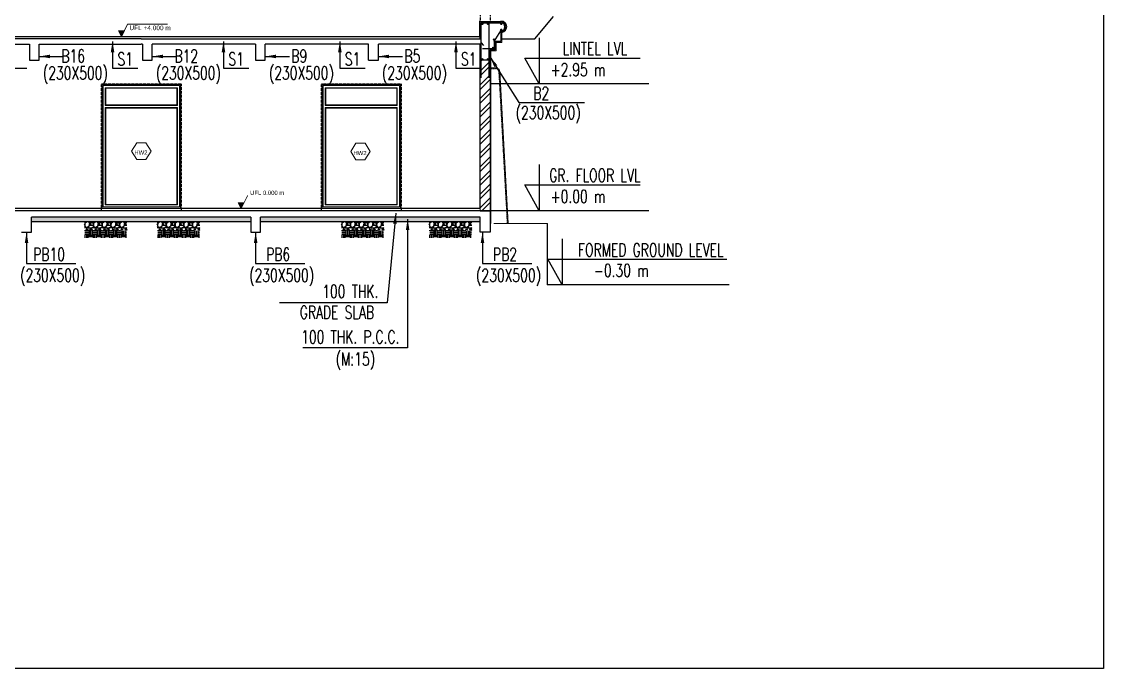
# Model space of a CAD drawing. Header units: millimetres. Extents: x 2659630 to 6742168, y -2425387 to -732288.
# Drawn here: x 3300978 to 3326147, y -1091468 to -1076419 of the extents above; entities that cross this region are included whole.
import ezdxf
from ezdxf.enums import TextEntityAlignment as Align

# ---------------------------------------------------------------- set-up
doc = ezdxf.new("R2010")
doc.units = ezdxf.units.MM
doc.linetypes.add('Hidden', pattern=[7.14375, 4.7625, -2.38125])
for name, color, linetype, lineweight in [('A-ANNO-DIMS', 211, 'Continuous', 9), ('A-DOOR', 31, 'Continuous', 18), ('A-DOOR-FRAM', 31, 'Continuous', 18), ('A-GENM', 13, 'Continuous', 18), ('A-GLAZ-IDEN', 152, 'Continuous', 9), ('A-PLASTER', 50, 'Continuous', 0), ('A-WALL', 113, 'Continuous', 9), ('A-WALL-PATT', 111, 'Continuous', 0), ('G-ANNO-DIMS', 111, 'Continuous', 9), ('I-WALL', 2, 'Continuous', 18)]:
    doc.layers.add(name, color=color, linetype=linetype, lineweight=lineweight)
for name, color, linetype in [('A-EARTH FILL', 1, 'Continuous'), ('A-LINE-1 HIDDEN', 1, 'Continuous'), ('A-MOULDING', 20, 'Continuous'), ('A-RCC LINE', 6, 'Continuous'), ('A-RUBBLE', 1, 'Continuous'), ('S-BEAM NO', 3, 'Continuous'), ('S-COLUMN NO', 2, 'Continuous'), ('S-CONCRET LINE', 4, 'Continuous'), ('S-DIM-1', 5, 'Continuous'), ('S-LEVEL SECTION', 3, 'Continuous'), ('S-PCC', 9, 'Continuous'), ('S-REINFORCEMENT', 6, 'Continuous')]:
    doc.layers.add(name, color=color, linetype=linetype)
doc.layers.get('A-ANNO-DIMS').off()
doc.styles.add('Arial', font='arial.ttf', dxfattribs={"height": 123})
doc.styles.add('Arial_1', font='arial.ttf', dxfattribs={"height": 98.353293})
doc.styles.add('Arial_5', font='arial.ttf', dxfattribs={"height": 108.188623})
doc.styles.add('ROMANS', font='r.shx', dxfattribs={"width": 0.7})
doc.dimstyles.new('dim100', dxfattribs={"dimtxt": 250, "dimasz": 250, "dimexe": 200, "dimexo": 200, "dimgap": 100, "dimtad": 1, "dimdec": 0, "dimrnd": 1, "dimzin": 0, "dimdsep": 46, "dimtxsty": 'ROMANS', "dimcen": 0, "dimclrd": 5, "dimclre": 5, "dimclrt": 4, "dimadec": 0, "dimazin": 0, "dimtfac": 1, "dimtdec": 0, "dimtix": 1, "dimtofl": 0, "dimtmove": 2, "dimatfit": 3, "dimfxl": 1, "dimtolj": 1, "dimtzin": 0, "dimlwd": -1, "dimlwe": -1, "dimarcsym": 0})
doc.dimstyles.new('dim33.33', dxfattribs={"dimtxt": 250, "dimasz": 250, "dimexe": 200, "dimexo": 200, "dimgap": 100, "dimtad": 1, "dimdec": 0, "dimlfac": 0.333331, "dimzin": 0, "dimdsep": 46, "dimtxsty": 'ROMANS', "dimcen": 0, "dimclrd": 5, "dimclre": 5, "dimclrt": 4, "dimadec": 0, "dimazin": 0, "dimtfac": 1, "dimtdec": 0, "dimtix": 1, "dimtofl": 0, "dimtmove": 2, "dimatfit": 3, "dimfxl": 1, "dimtolj": 1, "dimtzin": 0, "dimlwd": -1, "dimlwe": -1, "dimarcsym": 0})

# ---------------------------------------------------------------- blocks, each defined once
blk = doc.blocks.new('WINDOW-HW2-1850X2950-ELV')
at = {"layer": 'A-DOOR'}
for p, q in [((37, 2913), (1813, 2913)), ((1763, 2863), (87, 2863)), ((1753, 2853), (97, 2853)), ((1763, 2450), (87, 2450)), ((1763, 2400), (87, 2400)), ((1753, 2460), (97, 2460)), ((1753, 2390), (97, 2390)), ((37, 87), (1813, 87)), ((1763, 137), (87, 137)), ((1753, 147), (97, 147))]:
    blk.add_line(p, q, dxfattribs=at)
at = {"layer": 'A-DOOR-FRAM'}
for p, q in [((37, 2913), (37, 87)), ((87, 2863), (87, 2450)), ((97, 2853), (97, 2460)), ((1753, 2853), (1753, 2460)), ((1763, 2863), (1763, 2450)), ((1813, 2913), (1813, 87)), ((87, 2400), (87, 137)), ((97, 2390), (97, 147)), ((1753, 2390), (1753, 147)), ((1763, 2400), (1763, 137))]:
    blk.add_line(p, q, dxfattribs=at)
at = {"layer": 'A-LINE-1 HIDDEN', "linetype": 'Hidden'}
blk.add_lwpolyline([(0, 2950), (1850, 2950), (1850, 0), (0, 0)], close=True, dxfattribs=at)
at = {"layer": 'I-WALL'}
blk.add_line((12, 2938), (12, 62), dxfattribs=at)
blk.add_lwpolyline([(12, 2938), (1838, 2938), (1838, 62), (12, 62)], dxfattribs=at)
blk = doc.blocks.new('Spot section')
at = {"layer": 'G-ANNO-DIMS'}
h = blk.add_hatch(color=256, dxfattribs=at)
h.dxf.hatch_style = 1
h.paths.add_polyline_path([(0, 136), (67, 0), (135, 136)])
blk.add_lwpolyline([(135, 136), (0, 136), (67, 0), (213, 294), (1141, 294)], dxfattribs=at)

msp = doc.modelspace()

# ---------------------------------------------------------------- hatches: boundary and pattern name
at = {"layer": 'A-EARTH FILL'}
h = msp.add_hatch(dxfattribs=at)
h.set_pattern_fill('EARTH', color=256, scale=15, angle=90)
h.set_pattern_definition([(90, (4147587.42, -1133674.12), (-95.25, 95.25), [95.25, -95.25]), (90, (4147551.7, -1133674.12), (-95.25, 95.25), [95.25, -95.25]), (90, (4147515.98, -1133674.12), (-95.25, 95.25), [95.25, -95.25]), (180, (4147504.08, -1133662.22), (-95.25, -95.25), [95.25, -95.25]), (180, (4147504.08, -1133626.5), (-95.25, -95.25), [95.25, -95.25]), (180, (4147504.08, -1133590.78), (-95.25, -95.25), [95.25, -95.25])])
h.paths.add_polyline_path([(3303421.738, -1081453.162), (3303421.738, -1081275.542), (3302451.738, -1081268.713), (3302451.738, -1081453.162)])
h = msp.add_hatch(dxfattribs=at)
h.set_pattern_fill('EARTH', color=256, scale=15, angle=90)
h.set_pattern_definition([(90, (4149282.52, -1133674.12), (-95.25, 95.25), [95.25, -95.25]), (90, (4149246.8, -1133674.12), (-95.25, 95.25), [95.25, -95.25]), (90, (4149211.08, -1133674.12), (-95.25, 95.25), [95.25, -95.25]), (180, (4149199.18, -1133662.22), (-95.25, -95.25), [95.25, -95.25]), (180, (4149199.18, -1133626.5), (-95.25, -95.25), [95.25, -95.25]), (180, (4149199.18, -1133590.78), (-95.25, -95.25), [95.25, -95.25])])
h.paths.add_polyline_path([(3305116.837, -1081453.162), (3305116.837, -1081275.542), (3304146.837, -1081268.713), (3304146.837, -1081453.162)])
h = msp.add_hatch(dxfattribs=at)
h.set_pattern_fill('EARTH', color=256, scale=15, angle=90)
h.set_pattern_definition([(90, (4153566.64, -1133674.12), (-95.25, 95.25), [95.25, -95.25]), (90, (4153530.92, -1133674.12), (-95.25, 95.25), [95.25, -95.25]), (90, (4153495.2, -1133674.12), (-95.25, 95.25), [95.25, -95.25]), (180, (4153483.29, -1133662.22), (-95.25, -95.25), [95.25, -95.25]), (180, (4153483.29, -1133626.5), (-95.25, -95.25), [95.25, -95.25]), (180, (4153483.29, -1133590.78), (-95.25, -95.25), [95.25, -95.25])])
h.paths.add_polyline_path([(3309400.953, -1081453.162), (3309400.953, -1081275.542), (3308430.953, -1081268.713), (3308430.953, -1081453.162)])
h = msp.add_hatch(dxfattribs=at)
h.set_pattern_fill('EARTH', color=256, scale=15, angle=90)
h.set_pattern_definition([(90, (4155608.55, -1133674.12), (-95.25, 95.25), [95.25, -95.25]), (90, (4155572.835, -1133674.12), (-95.25, 95.25), [95.25, -95.25]), (90, (4155537.12, -1133674.12), (-95.25, 95.25), [95.25, -95.25]), (180, (4155525.21, -1133662.22), (-95.25, -95.25), [95.25, -95.25]), (180, (4155525.21, -1133626.5), (-95.25, -95.25), [95.25, -95.25]), (180, (4155525.21, -1133590.78), (-95.25, -95.25), [95.25, -95.25])])
h.paths.add_polyline_path([(3311442.871, -1081453.162), (3311442.871, -1081275.542), (3310472.871, -1081268.713), (3310472.871, -1081453.162)])
at = {"layer": 'A-RUBBLE'}
h = msp.add_hatch(dxfattribs=at)
h.set_pattern_fill('GRAVEL', color=256, scale=8)
h.set_pattern_definition([(228.012788, (3148768.693, -1133470.922), (-1625.6000001, -1828.7999999), [27.33772, -2706.4387]), (184.969741, (3148750.405, -1133491.242), (2438.39999904, 203.20001158), [46.91238, -4644.3239]), (132.510447, (3148703.669, -1133495.306), (2032.0000009, -2235.1999992), [33.07852, -3274.77782]), (267.273689, (3148624.421, -1133546.106), (203.2000004, 4064), [42.72036, -4229.315]), (292.833654, (3148622.389, -1133588.778), (-1016.0000001, 2438.39999996), [41.8907, -4147.18462]), (357.273689, (3148638.645, -1133627.386), (-4064, 203.2000004), [42.72036, -4229.315]), (37.6942405, (3148681.317, -1133629.418), (-2641.59999988, -2032.00000015), [56.4955, -5593.04923]), (72.2553284, (3148726.021, -1133594.874), (1422.4000004, 4470.39999988), [53.33756, -5280.42053]), (121.4295656, (3148742.277, -1133544.074), (-1625.60000023, 2641.59999986), [42.86504, -4243.64366]), (175.236358, (3148719.925, -1133507.498), (2235.2, -203.2000004), [48.93706, -2397.91496]), (222.397438, (3148671.157, -1133503.434), (-2438.39999992, -2235.20000009), [63.28623, -6265.3418]), (138.814075, (3148825.589, -1133548.138), (-1422.4, 1219.2), [21.60036, -2138.44527]), (171.4692344, (3148809.333, -1133533.914), (2641.6000001, -406.39999954), [41.09456, -4068.37112]), (225, (3148768.7, -1133527.82), (0, -203.2), [28.73675, -258.63145]), (203.19859, (3148754.47, -1133503.434), (1016, 406.4), [15.4753, -1532.0498]), (291.80141, (3148740.245, -1133509.53), (-203.2, 609.6), [21.88525, -1072.38024]), (30.963757, (3148748.373, -1133529.85), (609.6, 406.4), [35.54557, -1149.30385]), (161.56505, (3148778.85, -1133511.56), (406.4, -203.2), [25.70297, -616.87185]), (16.38954, (3148622.389, -1133509.53), (2032, 609.6), [36.00704, -3564.70613]), (70.346176, (3148656.933, -1133499.37), (-812.8000001, -2235.2), [30.20792, -2990.57725]), (293.19859, (3148778.853, -1133470.922), (-406.4, 1016), [30.9504, -1516.57469]), (343.61046, (3148791.045, -1133499.37), (-2032.00000004, 609.59999986), [36.00704, -3564.70613]), (339.443955, (3148622.39, -1133635.514), (-1016, 406.4), [34.72282, -1701.41875]), (294.775141, (3148654.901, -1133647.706), (-1016.0000012, 2235.1999995), [29.09377, -2880.28747]), (66.80141, (3148780.885, -1133674.122), (406.4, 1016), [30.9504, -1516.57469]), (17.354025, (3148793.077, -1133645.674), (-2641.59999995, -812.8000002), [34.06262, -3372.19008]), (69.443955, (3148681.317, -1133674.122), (-406.4, -1016), [17.3614, -1718.78015]), (101.309932, (3148768.693, -1133674.122), (-203.2, 812.8), [10.36117, -1025.7596]), (165.963757, (3148766.66, -1133663.96), (609.6, -203.2), [41.8907, -795.92437]), (186.009006, (3148726.021, -1133653.802), (2032, 203.2000001), [38.82136, -3843.3092]), (303.690068, (3148748.373, -1133548.14), (-203.2, 406.4), [29.3059, -703.3421]), (353.1572266, (3148764.629, -1133572.522), (3454.40000002, -406.3999998), [51.16454, -5065.28073]), (60.945396, (3148815.43, -1133578.618), (-812.8, -1422.4), [20.92066, -2071.15139]), (90, (3148825.59, -1133560.33), (-203.2, 203.2), [12.192, -191.008]), (120.256437, (3148721.957, -1133647.706), (812.7999999, -1422.4), [28.22936, -2794.71526]), (48.012787, (3148707.733, -1133623.322), (1625.6000001, 1828.7999999), [54.67543, -2679.10098]), (0, (3148744.3, -1133582.68), (203.2, 203.2), [52.832, -150.368]), (325.3048465, (3148797.141, -1133582.682), (2032.0000008, -1422.3999989), [32.12876, -3180.74534]), (254.054604, (3148823.557, -1133600.97), (-203.2, -812.8), [29.58633, -1449.732]), (207.6459754, (3148815.429, -1133629.418), (-3860.80000014, -2031.99999973), [48.1716, -4768.99715]), (175.426079, (3148772.757, -1133651.77), (-2641.6, 203.2), [50.96236, -5045.26772])])
h.paths.add_polyline_path([(3303429.589, -1081068.713), (3302439.589, -1081068.713), (3302439.589, -1081268.713), (3303429.589, -1081268.713)])
h = msp.add_hatch(dxfattribs=at)
h.set_pattern_fill('GRAVEL', color=256, scale=8)
h.set_pattern_definition([(228.012788, (3150463.792, -1133470.922), (-1625.6000001, -1828.7999999), [27.33772, -2706.4387]), (184.969741, (3150445.504, -1133491.242), (2438.39999904, 203.20001158), [46.91238, -4644.3239]), (132.510447, (3150398.768, -1133495.306), (2032.0000009, -2235.1999992), [33.07852, -3274.77782]), (267.273689, (3150319.52, -1133546.106), (203.2000004, 4064), [42.72036, -4229.315]), (292.833654, (3150317.488, -1133588.778), (-1016.0000001, 2438.39999996), [41.8907, -4147.18462]), (357.273689, (3150333.744, -1133627.386), (-4064, 203.2000004), [42.72036, -4229.315]), (37.6942405, (3150376.416, -1133629.418), (-2641.59999988, -2032.00000015), [56.4955, -5593.04923]), (72.2553284, (3150421.12, -1133594.874), (1422.4000004, 4470.39999988), [53.33756, -5280.42053]), (121.4295656, (3150437.376, -1133544.074), (-1625.60000023, 2641.59999986), [42.86504, -4243.64366]), (175.236358, (3150415.024, -1133507.498), (2235.2, -203.2000004), [48.93706, -2397.91496]), (222.397438, (3150366.2563, -1133503.434), (-2438.39999992, -2235.20000009), [63.28623, -6265.3418]), (138.814075, (3150520.688, -1133548.138), (-1422.4, 1219.2), [21.60036, -2138.44527]), (171.4692344, (3150504.432, -1133533.914), (2641.6000001, -406.39999954), [41.09456, -4068.37112]), (225, (3150463.79, -1133527.82), (0, -203.2), [28.73675, -258.63145]), (203.19859, (3150449.568, -1133503.434), (1016, 406.4), [15.4753, -1532.0498]), (291.80141, (3150435.344, -1133509.53), (-203.2, 609.6), [21.88525, -1072.38024]), (30.963757, (3150443.472, -1133529.85), (609.6, 406.4), [35.54557, -1149.30385]), (161.56505, (3150473.95, -1133511.56), (406.4, -203.2), [25.70297, -616.87185]), (16.38954, (3150317.488, -1133509.53), (2032, 609.6), [36.00704, -3564.70613]), (70.346176, (3150352.032, -1133499.37), (-812.8000001, -2235.2), [30.20792, -2990.57725]), (293.19859, (3150473.952, -1133470.922), (-406.4, 1016), [30.9504, -1516.57469]), (343.61046, (3150486.144, -1133499.37), (-2032.00000004, 609.59999986), [36.00704, -3564.70613]), (339.443955, (3150317.488, -1133635.514), (-1016, 406.4), [34.72282, -1701.41875]), (294.775141, (3150350, -1133647.706), (-1016.0000012, 2235.1999995), [29.09377, -2880.28747]), (66.80141, (3150475.984, -1133674.122), (406.4, 1016), [30.9504, -1516.57469]), (17.354025, (3150488.176, -1133645.674), (-2641.59999995, -812.8000002), [34.06262, -3372.19008]), (69.443955, (3150376.416, -1133674.122), (-406.4, -1016), [17.3614, -1718.78015]), (101.309932, (3150463.792, -1133674.122), (-203.2, 812.8), [10.36117, -1025.7596]), (165.963757, (3150461.76, -1133663.96), (609.6, -203.2), [41.8907, -795.92437]), (186.009006, (3150421.12, -1133653.802), (2032, 203.2000001), [38.82136, -3843.3092]), (303.690068, (3150443.47, -1133548.14), (-203.2, 406.4), [29.3059, -703.3421]), (353.1572266, (3150459.728, -1133572.522), (3454.40000002, -406.3999998), [51.16454, -5065.28073]), (60.945396, (3150510.528, -1133578.618), (-812.8, -1422.4), [20.92066, -2071.15139]), (90, (3150520.69, -1133560.33), (-203.2, 203.2), [12.192, -191.008]), (120.256437, (3150417.056, -1133647.706), (812.7999999, -1422.4), [28.22936, -2794.71526]), (48.012787, (3150402.832, -1133623.322), (1625.6000001, 1828.7999999), [54.67543, -2679.10098]), (0, (3150439.4, -1133582.68), (203.2, 203.2), [52.832, -150.368]), (325.3048465, (3150492.24, -1133582.682), (2032.0000008, -1422.3999989), [32.12876, -3180.74534]), (254.054604, (3150518.656, -1133600.97), (-203.2, -812.8), [29.58633, -1449.732]), (207.6459754, (3150510.528, -1133629.418), (-3860.80000014, -2031.99999973), [48.1716, -4768.99715]), (175.426079, (3150467.856, -1133651.77), (-2641.6, 203.2), [50.96236, -5045.26772])])
h.paths.add_polyline_path([(3305124.689, -1081068.713), (3304134.689, -1081068.713), (3304134.689, -1081268.713), (3305124.689, -1081268.713)])
h = msp.add_hatch(dxfattribs=at)
h.set_pattern_fill('GRAVEL', color=256, scale=8)
h.set_pattern_definition([(228.012788, (3154747.908, -1133470.922), (-1625.6000001, -1828.7999999), [27.33772, -2706.4387]), (184.969741, (3154729.62, -1133491.242), (2438.39999904, 203.20001158), [46.91238, -4644.3239]), (132.510447, (3154682.884, -1133495.306), (2032.0000009, -2235.1999992), [33.07852, -3274.77782]), (267.273689, (3154603.636, -1133546.106), (203.2000004, 4064), [42.72036, -4229.315]), (292.833654, (3154601.604, -1133588.778), (-1016.0000001, 2438.39999996), [41.8907, -4147.18462]), (357.273689, (3154617.86, -1133627.386), (-4064, 203.2000004), [42.72036, -4229.315]), (37.6942405, (3154660.532, -1133629.418), (-2641.59999988, -2032.00000015), [56.4955, -5593.04923]), (72.2553284, (3154705.236, -1133594.874), (1422.4000004, 4470.39999988), [53.33756, -5280.42053]), (121.4295656, (3154721.492, -1133544.074), (-1625.60000023, 2641.59999986), [42.86504, -4243.64366]), (175.236358, (3154699.14, -1133507.498), (2235.2, -203.2000004), [48.93706, -2397.91496]), (222.397438, (3154650.372, -1133503.434), (-2438.39999992, -2235.20000009), [63.28623, -6265.3418]), (138.814075, (3154804.804, -1133548.138), (-1422.4, 1219.2), [21.60036, -2138.44527]), (171.4692344, (3154788.548, -1133533.914), (2641.6000001, -406.39999954), [41.09456, -4068.37112]), (225, (3154747.91, -1133527.82), (0, -203.2), [28.73675, -258.63145]), (203.19859, (3154733.684, -1133503.434), (1016, 406.4), [15.4753, -1532.0498]), (291.80141, (3154719.46, -1133509.53), (-203.2, 609.6), [21.88525, -1072.38024]), (30.963757, (3154727.588, -1133529.85), (609.6, 406.4), [35.54557, -1149.30385]), (161.56505, (3154758.07, -1133511.56), (406.4, -203.2), [25.70297, -616.87185]), (16.38954, (3154601.604, -1133509.53), (2032, 609.6), [36.00704, -3564.70613]), (70.346176, (3154636.148, -1133499.37), (-812.8000001, -2235.2), [30.20792, -2990.57725]), (293.19859, (3154758.068, -1133470.922), (-406.4, 1016), [30.9504, -1516.57469]), (343.61046, (3154770.26, -1133499.37), (-2032.00000004, 609.59999986), [36.00704, -3564.70613]), (339.443955, (3154601.604, -1133635.514), (-1016, 406.4), [34.72282, -1701.41875]), (294.775141, (3154634.116, -1133647.706), (-1016.0000012, 2235.1999995), [29.09377, -2880.28747]), (66.80141, (3154760.1, -1133674.122), (406.4, 1016), [30.9504, -1516.57469]), (17.354025, (3154772.292, -1133645.674), (-2641.59999995, -812.8000002), [34.06262, -3372.19008]), (69.443955, (3154660.532, -1133674.122), (-406.4, -1016), [17.3614, -1718.78015]), (101.309932, (3154747.91, -1133674.122), (-203.2, 812.8), [10.36117, -1025.7596]), (165.963757, (3154745.876, -1133663.96), (609.6, -203.2), [41.8907, -795.92437]), (186.009006, (3154705.236, -1133653.802), (2032, 203.2000001), [38.82136, -3843.3092]), (303.690068, (3154727.59, -1133548.14), (-203.2, 406.4), [29.3059, -703.3421]), (353.1572266, (3154743.844, -1133572.522), (3454.40000002, -406.3999998), [51.16454, -5065.28073]), (60.945396, (3154794.644, -1133578.618), (-812.8, -1422.4), [20.92066, -2071.15139]), (90, (3154804.8, -1133560.33), (-203.2, 203.2), [12.192, -191.008]), (120.256437, (3154701.172, -1133647.706), (812.7999999, -1422.4), [28.22936, -2794.71526]), (48.012787, (3154686.948, -1133623.322), (1625.6000001, 1828.7999999), [54.67543, -2679.10098]), (0, (3154723.52, -1133582.68), (203.2, 203.2), [52.832, -150.368]), (325.3048465, (3154776.356, -1133582.682), (2032.0000008, -1422.3999989), [32.12876, -3180.74534]), (254.054604, (3154802.772, -1133600.97), (-203.2, -812.8), [29.58633, -1449.732]), (207.6459754, (3154794.644, -1133629.418), (-3860.80000014, -2031.99999973), [48.1716, -4768.99715]), (175.426079, (3154751.972, -1133651.77), (-2641.6, 203.2), [50.96236, -5045.26772])])
h.paths.add_polyline_path([(3309408.804, -1081068.713), (3308418.804, -1081068.713), (3308418.804, -1081268.713), (3309408.804, -1081268.713)])
h = msp.add_hatch(dxfattribs=at)
h.set_pattern_fill('GRAVEL', color=256, scale=8)
h.set_pattern_definition([(228.012788, (3156789.826, -1133470.922), (-1625.6000001, -1828.7999999), [27.33772, -2706.4387]), (184.969741, (3156771.538, -1133491.242), (2438.39999904, 203.20001158), [46.91238, -4644.3239]), (132.510447, (3156724.802, -1133495.306), (2032.0000009, -2235.1999992), [33.07852, -3274.77782]), (267.273689, (3156645.554, -1133546.106), (203.2000004, 4064), [42.72036, -4229.315]), (292.833654, (3156643.522, -1133588.778), (-1016.0000001, 2438.39999996), [41.8907, -4147.18462]), (357.273689, (3156659.778, -1133627.386), (-4064, 203.2000004), [42.72036, -4229.315]), (37.6942405, (3156702.45, -1133629.418), (-2641.59999988, -2032.00000015), [56.4955, -5593.04923]), (72.2553284, (3156747.154, -1133594.874), (1422.4000004, 4470.39999988), [53.33756, -5280.42053]), (121.4295656, (3156763.41, -1133544.074), (-1625.60000023, 2641.59999986), [42.86504, -4243.64366]), (175.236358, (3156741.058, -1133507.498), (2235.2, -203.2000004), [48.93706, -2397.91496]), (222.397438, (3156692.29, -1133503.434), (-2438.39999992, -2235.20000009), [63.28623, -6265.3418]), (138.814075, (3156846.722, -1133548.138), (-1422.4, 1219.2), [21.60036, -2138.44527]), (171.4692344, (3156830.466, -1133533.914), (2641.6000001, -406.39999954), [41.09456, -4068.37112]), (225, (3156789.83, -1133527.82), (0, -203.2), [28.73675, -258.63145]), (203.19859, (3156775.602, -1133503.434), (1016, 406.4), [15.4753, -1532.0498]), (291.80141, (3156761.38, -1133509.53), (-203.2, 609.6), [21.88525, -1072.38024]), (30.963757, (3156769.506, -1133529.85), (609.6, 406.4), [35.54557, -1149.30385]), (161.56505, (3156799.986, -1133511.56), (406.4, -203.2), [25.70297, -616.87185]), (16.38954, (3156643.522, -1133509.53), (2032, 609.6), [36.00704, -3564.70613]), (70.346176, (3156678.066, -1133499.37), (-812.8000001, -2235.2), [30.20792, -2990.57725]), (293.19859, (3156799.986, -1133470.922), (-406.4, 1016), [30.9504, -1516.57469]), (343.61046, (3156812.178, -1133499.37), (-2032.00000004, 609.59999986), [36.00704, -3564.70613]), (339.443955, (3156643.522, -1133635.514), (-1016, 406.4), [34.72282, -1701.41875]), (294.775141, (3156676.034, -1133647.706), (-1016.0000012, 2235.1999995), [29.09377, -2880.28747]), (66.80141, (3156802.018, -1133674.122), (406.4, 1016), [30.9504, -1516.57469]), (17.354025, (3156814.21, -1133645.674), (-2641.59999995, -812.8000002), [34.06262, -3372.19008]), (69.443955, (3156702.45, -1133674.122), (-406.4, -1016), [17.3614, -1718.78015]), (101.309932, (3156789.826, -1133674.122), (-203.2, 812.8), [10.36117, -1025.7596]), (165.963757, (3156787.794, -1133663.96), (609.6, -203.2), [41.8907, -795.92437]), (186.009006, (3156747.154, -1133653.802), (2032, 203.2000001), [38.82136, -3843.3092]), (303.690068, (3156769.506, -1133548.14), (-203.2, 406.4), [29.3059, -703.3421]), (353.1572266, (3156785.762, -1133572.522), (3454.40000002, -406.3999998), [51.16454, -5065.28073]), (60.945396, (3156836.562, -1133578.618), (-812.8, -1422.4), [20.92066, -2071.15139]), (90, (3156846.72, -1133560.33), (-203.2, 203.2), [12.192, -191.008]), (120.256437, (3156743.09, -1133647.706), (812.7999999, -1422.4), [28.22936, -2794.71526]), (48.012787, (3156728.866, -1133623.322), (1625.6000001, 1828.7999999), [54.67543, -2679.10098]), (0, (3156765.44, -1133582.68), (203.2, 203.2), [52.832, -150.368]), (325.3048465, (3156818.274, -1133582.682), (2032.0000008, -1422.3999989), [32.12876, -3180.74534]), (254.054604, (3156844.69, -1133600.97), (-203.2, -812.8), [29.58633, -1449.732]), (207.6459754, (3156836.562, -1133629.418), (-3860.80000014, -2031.99999973), [48.1716, -4768.99715]), (175.426079, (3156793.89, -1133651.77), (-2641.6, 203.2), [50.96236, -5045.26772])])
h.paths.add_polyline_path([(3311450.723, -1081068.713), (3310460.723, -1081068.713), (3310460.723, -1081268.713), (3311450.723, -1081268.713)])
at = {"layer": 'A-WALL-PATT'}
h = msp.add_hatch(dxfattribs=at)
h.set_pattern_fill('ANSI32', color=256, scale=600, angle=180, style=0)
h.set_pattern_definition([(225, (3489117.78, -916435.16), (159.09903, -159.09903), []), (225, (3489011.71, -916435.16), (159.09903, -159.09903), [])])
h.paths.add_polyline_path([(3311648.001, -1077318.794), (3311878.001, -1077318.794), (3311878.001, -1080818.713), (3311648.001, -1080818.713)])
h.paths.add_polyline_path([(3311648.001, -1080948.71), (3311648.001, -1080948.71), (3311878.001, -1080948.71), (3311878.001, -1080948.71)])
at = {"layer": 'S-PCC'}
h = msp.add_hatch(dxfattribs=at)
h.set_pattern_fill('AR-CONC', color=256, style=0)
h.set_pattern_definition([(50, (0, 124945.92), (182.184669, -15.9390855), [19.05, -209.55]), (355, (0, 124945.92), (-35.242826, 191.056643), [15.24, -167.64]), (100.451, (15.18, 124944.6), (146.942502, 175.116688), [16.19, -178.09]), (46.1842, (0, 124996.72), (271.079041, -42.042328), [28.575, -314.325]), (96.6356, (22.6, 124993.22), (237.404234, 247.425556), [24.285, -267.135]), (351.184, (0, 124996.72), (237.404606, 247.425118), [22.86, -251.46]), (21, (25.4, 124984.02), (151.61488, -102.2655185), [19.05, -209.55]), (326, (25.4, 124984.02), (61.802028, 184.187966), [15.24, -167.64]), (71.4514, (38.03, 124975.5), (213.416491, 81.922858), [16.19, -178.09]), (37.5, (0, 124945.92), (3.0886033, 84.5550389), [0, -165.608, 0, -170.18, 0, -168.275]), (7.5, (0, 124945.92), (66.8196625, 100.1805748), [0, -97.028, 0, -161.798, 0, -64.135]), (327.5, (-56.64, 124945.92), (135.5905952, -5.728744), [0, -63.5, 0, -198.12, 0, -262.89]), (317.5, (-82.04, 124945.92), (148.1291814, 25.426491), [0, -82.55, 0, -131.572, 0, -186.69])])
h.paths.add_polyline_path([(3311648.001, -1081068.713), (3311648.001, -1080968.71), (3306538, -1080968.71), (3306538, -1081068.713)])
h.paths.add_polyline_path([(3306308, -1081068.713), (3306308, -1080968.71), (3301208, -1080968.71), (3301208, -1081068.714)])

# ---------------------------------------------------------------- linework, layer by layer
at = {"const_width": 25}
msp.add_lwpolyline([(3311960.072, -1081118.713), (3313217.769, -1081118.713)], dxfattribs=at)
at = {"layer": 'A-GENM'}
for p, q in [((3311898.001, -1077490.9), (3312007.262, -1077490.901)), ((3312102.116, -1077580.649), (3312298.018, -1081118.714))]:
    msp.add_line(p, q, dxfattribs=at)
msp.add_arc((3312007.261, -1077585.901), 95, 3.1692214, 89.9997162, dxfattribs=at)
at = {"layer": 'A-GLAZ-IDEN'}
for points in [[(3303869.562, -1079626.257), (3303654.844, -1079626.257), (3303536.838, -1079431.366), (3303654.844, -1079236.474), (3303871.155, -1079236.474), (3303989.162, -1079431.366), (3303869.562, -1079626.257)], [(3308967.064, -1079636.257), (3308752.346, -1079636.257), (3308634.339, -1079441.366), (3308752.346, -1079246.474), (3308968.657, -1079246.474), (3309086.664, -1079441.366), (3308967.064, -1079636.257)]]:
    msp.add_lwpolyline(points, close=True, dxfattribs=at)
at = {"layer": 'A-LINE-1 HIDDEN', "linetype": 'Hidden'}
for p, q in [((3311648.003, -1074018.715), (3311648.003, -1076418.798)), ((3311878.003, -1074018.715), (3311878.003, -1076418.798))]:
    msp.add_line(p, q, dxfattribs=at)
at = {"layer": 'A-LINE-1 HIDDEN', "linetype": 'Hidden', "ltscale": 0.5}
for p, q in [((3311898.001, -1077510.9), (3312007.262, -1077510.901)), ((3312082.146, -1077581.754), (3312278.049, -1081119.82))]:
    msp.add_line(p, q, dxfattribs=at)
msp.add_arc((3312007.261, -1077585.901), 75, 3.1692214, 89.9997162, dxfattribs=at)
at = {"layer": 'A-MOULDING'}
for p, q in [((3311648.001, -1076768.792), (3295878, -1076768.792)), ((3311648.001, -1080768.71), (3291648.003, -1080768.71))]:
    msp.add_line(p, q, dxfattribs=at)
at = {"layer": 'A-PLASTER'}
for p, q in [((3311628, -1076398.787), (3311628, -1076768.792)), ((3312148.003, -1076903.757), (3312148.003, -1076677.33)), ((3311636.001, -1076943.713), (3311636.001, -1080768.71)), ((3312148.003, -1076903.757), (3312018.001, -1076903.757)), ((3312018.002, -1077098.731), (3312018.001, -1076903.757)), ((3312018.002, -1077098.731), (3311898.001, -1077098.732)), ((3311898.001, -1077098.732), (3311898.001, -1081118.713))]:
    msp.add_line(p, q, dxfattribs=at)
msp.add_arc((3312128.003, -1076538.757), 140.009, 278.2127573, 90, dxfattribs=at)
at = {"layer": 'A-RCC LINE'}
for p in [(3311878.003, -1080818.709), (3311878.001, -1080818.713)]:
    msp.add_line(p, (3311878.001, -1080948.71), dxfattribs=at)
at = {"layer": 'A-WALL'}
for p, q in [((3311648.001, -1077318.794), (3311648.001, -1080818.713)), ((3311878.001, -1077318.794), (3311878.001, -1080818.713)), ((3311878.001, -1080948.71), (3311878.001, -1081268.71))]:
    msp.add_line(p, q, dxfattribs=at)
at = {"layer": 'S-COLUMN NO', "ltscale": 2500}
for p, q in [((3312922.54, -1076818.68), (3313350.101, -1076303.071)), ((3312148.003, -1076818.68), (3312922.54, -1076818.68))]:
    msp.add_line(p, q, dxfattribs=at)
at = {"layer": 'S-CONCRET LINE'}
for p, q in [((3311648.001, -1076418.798), (3312131.463, -1076418.798)), ((3311648.001, -1076818.713), (3311648.001, -1076418.798)), ((3312128.003, -1076658.765), (3312128.003, -1076883.757)), ((3303763, -1076818.713), (3295878, -1076818.713)), ((3298758.001, -1076943.713), (3301158.001, -1076943.713)), ((3301158.001, -1076943.713), (3301158.001, -1077318.717)), ((3301388.001, -1077318.717), (3301388.001, -1076943.713)), ((3301388.001, -1076943.713), (3303763, -1076943.713)), ((3303763, -1076818.713), (3311648.001, -1076818.713)), ((3303788.001, -1076943.713), (3303788.001, -1077318.717)), ((3304018.001, -1077318.717), (3304018.001, -1076943.713)), ((3306418.001, -1076943.713), (3306418.001, -1077318.717)), ((3306648.001, -1077318.717), (3306648.001, -1076943.713)), ((3309278.001, -1077318.717), (3309278.001, -1076943.713)), ((3311648.001, -1076943.713), (3309278.001, -1076943.713)), ((3311648.001, -1076943.713), (3311648.001, -1077318.794)), ((3311998.001, -1076883.757), (3311998.002, -1077078.731)), ((3312128.003, -1076883.757), (3311998.001, -1076883.757)), ((3311648.001, -1077318.794), (3311648.001, -1076968.713)), ((3311998.002, -1077078.731), (3311878.001, -1077078.732)), ((3311878.001, -1077078.732), (3311878.001, -1077318.794)), ((3301158.001, -1077318.717), (3301388.001, -1077318.717)), ((3303788.001, -1077318.717), (3304018.001, -1077318.717)), ((3306418.001, -1077318.717), (3306648.001, -1077318.717)), ((3309048.001, -1077318.717), (3309278.001, -1077318.717)), ((3311878.001, -1077318.794), (3311648.001, -1077318.794)), ((3311878.003, -1080818.711), (3290694.167, -1080818.714)), ((3306308, -1080968.71), (3301208, -1080968.71)), ((3301208, -1081318.713), (3301208, -1080968.71)), ((3306308, -1080968.71), (3306308, -1081318.713)), ((3311648.001, -1080968.71), (3306538, -1080968.71)), ((3306538, -1081318.713), (3306538, -1080968.71)), ((3311648.001, -1080818.709), (3311878.001, -1080818.709)), ((3311648.001, -1081318.709), (3311648.001, -1080968.71)), ((3311878.001, -1080818.709), (3311878.001, -1081318.709)), ((3300978, -1081318.713), (3301208, -1081318.713)), ((3306308, -1081318.713), (3306538, -1081318.713)), ((3311878.001, -1081318.709), (3311648.001, -1081318.709))]:
    msp.add_line(p, q, dxfattribs=at)
for points in [[(3303788.001, -1076943.713), (3303763, -1076943.713)], [(3306418.001, -1076943.713), (3304018.001, -1076943.713)], [(3309048.001, -1077318.717), (3309048.001, -1076943.713), (3306648.001, -1076943.713)]]:
    msp.add_lwpolyline(points, dxfattribs=at)
msp.add_arc((3312128.002, -1076538.757), 120.009, 270.0004954, 88.3473209, dxfattribs=at)
at = {"layer": 'S-LEVEL SECTION'}
for p, q in [((3315573.744, -1077868.681), (3311878.001, -1077868.681)), ((3315573.747, -1080818.709), (3311878.004, -1080818.709)), ((3313207.444, -1081118.713), (3313207.402, -1082545.059)), ((3317441.832, -1082544.906), (3313207.444, -1082545.059))]:
    msp.add_line(p, q, dxfattribs=at)
for points in [[(3313021.853, -1076796.166), (3313021.853, -1077868.913), (3312687.768, -1077268.625), (3315371.298, -1077268.625)], [(3313021.853, -1076796.166), (3313021.853, -1077868.913), (3312687.768, -1077268.625), (3315371.298, -1077268.625)], [(3313021.853, -1076796.166), (3313021.853, -1077868.913), (3312687.768, -1077268.625), (3315371.298, -1077268.625)], [(3313021.856, -1079746.194), (3313021.856, -1080818.941), (3312687.771, -1080218.653), (3315371.301, -1080218.653)], [(3313021.856, -1079746.194), (3313021.856, -1080818.941), (3312687.771, -1080218.653), (3315371.301, -1080218.653)], [(3313021.856, -1079746.194), (3313021.856, -1080818.941), (3312687.771, -1080218.653), (3315371.301, -1080218.653)], [(3313556.881, -1081472.313), (3313556.881, -1082545.059), (3313222.796, -1081944.772), (3317386.087, -1081944.772)]]:
    msp.add_lwpolyline(points, dxfattribs=at)
at = {"layer": 'S-PCC'}
for points in [[(3301208, -1081068.714), (3306308, -1081068.713)], [(3306538, -1081068.713), (3311648.001, -1081068.713)]]:
    msp.add_lwpolyline(points, dxfattribs=at)
at = {"layer": 'S-REINFORCEMENT'}
for p, q in [((3311673.001, -1077728.714), (3311673.001, -1076443.798)), ((3311673.001, -1076443.798), (3311853.002, -1076443.798)), ((3311852.999, -1077728.714), (3311853.002, -1076443.798)), ((3311853.002, -1076443.798), (3312131.081, -1076443.798)), ((3311973.001, -1076883.757), (3312128.003, -1076633.765)), ((3311673.001, -1076913.759), (3311726.354, -1076976.116)), ((3311973.001, -1076883.757), (3311973.002, -1077053.731)), ((3311973.002, -1077053.731), (3311701.683, -1077053.732))]:
    msp.add_line(p, q, dxfattribs=at)
at = {"layer": 'S-REINFORCEMENT', "const_width": 26.46}
for points in [[(3311713.309, -1076470.845, -1), (3311685.769, -1076470.845, -1)], [(3311713.309, -1076470.845, -1), (3311685.769, -1076470.845, -1)], [(3311713.309, -1076470.845, -1), (3311685.769, -1076470.845, -1)], [(3311839.779, -1076470.845, -1), (3311812.239, -1076470.845, -1)], [(3311839.779, -1076470.845, -1), (3311812.239, -1076470.845, -1)], [(3311839.779, -1076470.845, -1), (3311812.239, -1076470.845, -1)], [(3312150.285, -1076470.845, -1), (3312122.745, -1076470.845, -1)], [(3312150.285, -1076470.845, -1), (3312122.745, -1076470.845, -1)], [(3312150.285, -1076470.845, -1), (3312122.745, -1076470.845, -1)], [(3312150.285, -1076608.52, -1), (3312122.745, -1076608.52, -1)], [(3312150.285, -1076608.52, -1), (3312122.745, -1076608.52, -1)], [(3312150.285, -1076608.52, -1), (3312122.745, -1076608.52, -1)], [(3311981.635, -1076836.741, -1), (3311954.095, -1076836.741, -1)], [(3311981.635, -1076836.741, -1), (3311954.095, -1076836.741, -1)], [(3311981.635, -1076836.741, -1), (3311954.095, -1076836.741, -1)], [(3311959.059, -1077030.033, -1), (3311931.519, -1077030.033, -1)], [(3311959.059, -1077030.033, -1), (3311931.519, -1077030.033, -1)], [(3311959.059, -1077030.033, -1), (3311931.519, -1077030.033, -1)], [(3311713.309, -1077295.5, -1), (3311685.769, -1077295.5, -1)], [(3311713.309, -1077295.5, -1), (3311685.769, -1077295.5, -1)], [(3311713.309, -1077295.5, -1), (3311685.769, -1077295.5, -1)], [(3311839.779, -1077295.5, -1), (3311812.239, -1077295.5, -1)], [(3311839.779, -1077295.5, -1), (3311812.239, -1077295.5, -1)], [(3311839.779, -1077295.5, -1), (3311812.239, -1077295.5, -1)]]:
    msp.add_lwpolyline(points, format="xyb", close=True, dxfattribs=at)
at = {"layer": 'S-REINFORCEMENT'}
msp.add_arc((3312128.002, -1076538.757), 95.009, 270.0004953, 88.3473209, dxfattribs=at)

# ---------------------------------------------------------------- block references
at = {"layer": 'A-ANNO-DIMS'}
for p in [(3302838.005, -1080818.745), (3307955.506, -1080818.745)]:
    msp.add_blockref('WINDOW-HW2-1850X2950-ELV', p, dxfattribs=at)
at = {"layer": 'G-ANNO-DIMS'}
for p in [(3303231.644, -1076768.793), (3306019.724, -1080768.709)]:
    msp.add_blockref('Spot section', p, dxfattribs=at)

# ---------------------------------------------------------------- texts
at = {"layer": 'A-GLAZ-IDEN', "char_height": 98.3533, "width": 244.8, "attachment_point": 8, "line_spacing_factor": 0.938532, "style": 'Arial_1'}
for insert in [(3303753.504, -1079514.965), (3308851.006, -1079524.965)]:
    msp.add_mtext('HW2', dxfattribs=dict(at, insert=insert))
at = {"layer": 'G-ANNO-DIMS', "insert": (3303486.784, -1076508.429), "char_height": 108.18862, "width": 1040.12588, "attachment_point": 1, "rotation": 359.8685894, "line_spacing_factor": 0.938532, "style": 'Arial_5'}
msp.add_mtext('UFL +4.000 m', dxfattribs=at)
at = {"layer": 'S-BEAM NO', "style": 'ROMANS', "width": 0.7}
for s, p in [('B16', (3302178.325, -1077221.156, 0)), ('B12', (3304808.325, -1077221.156, 0)), ('B9', (3307438.325, -1077221.156, 0)), ('B5', (3310068.325, -1077221.156, 0)), ('(230X500)', (3302227.22, -1077614.389)), ('(230X500)', (3304857.22, -1077614.389)), ('(230X500)', (3307487.22, -1077614.389)), ('(230X500)', (3310117.22, -1077614.389)), ('B2', (3313068.889, -1078086.035, 0)), ('(230X500)', (3313228.555, -1078536.857, 0)), ('PB10', (3301616.652, -1081835.128)), ('PB6', (3306946.652, -1081835.128)), ('PB2', (3312225.092, -1081835.128)), ('(230X500)', (3301698.303, -1082320.494)), ('(230X500)', (3307028.303, -1082320.494)), ('(230X500)', (3312306.743, -1082320.494))]:
    msp.add_text(s, height=300, dxfattribs=at).set_placement(p, align=Align.MIDDLE_CENTER)
at = {"layer": 'S-BEAM NO', "char_height": 300, "width": 457.14286, "attachment_point": 2, "style": 'ROMANS'}
for insert in [(3303388.124, -1077138.657), (3305969.35, -1077138.657), (3308677.432, -1077138.657), (3311378.961, -1077138.657)]:
    msp.add_mtext('S1', dxfattribs=dict(at, insert=insert))
at = {"layer": 'S-DIM-1', "color": 4, "ltscale": 2500, "char_height": 300, "attachment_point": 5, "style": 'ROMANS'}
for s, insert, rotation in [('{\\A1;100 THK.}', (3308625.038, -1082696.738), 359.9999954), ('{\\A1;GRADE SLAB }', (3308313.135, -1083182.127), 0.0000046), ('{\\A1;100 THK. P.C.C.}', (3308625.038, -1083755.708), 359.9999954), ('{\\A1;100 THK. P.C.C.}', (3308625.038, -1083755.708), 359.9999954), ('{\\A1;100 THK. P.C.C.}', (3308625.038, -1083755.708), 359.9999954), ('{\\A1;(M:15)}', (3308742.921, -1084321.812), 359.9999954), ('{\\A1;(M:15)}', (3308742.921, -1084321.812), 359.9999954), ('{\\A1;(M:15)}', (3308742.921, -1084321.812), 359.9999954)]:
    msp.add_mtext(s, dxfattribs=dict(at, insert=insert, rotation=rotation))
at = {"layer": 'S-LEVEL SECTION', "char_height": 300, "attachment_point": 5, "line_spacing_factor": 0.938532, "style": 'ROMANS'}
for s, insert in [('LINTEL LVL', (3314315.874, -1077045.266)), ('+2.95 m', (3313924.914, -1077537.515)), ('GR. FLOOR LVL', (3314315.877, -1079995.294)), ('GR. FLOOR LVL', (3314315.877, -1079995.294)), ('GR. FLOOR LVL', (3314315.877, -1079995.294)), ('+0.00 m', (3313924.918, -1080487.543)), ('+0.00 m', (3313924.918, -1080487.543)), ('+0.00 m', (3313924.918, -1080487.543)), ('FORMED GROUND LEVEL', (3315616.983, -1081730.479)), ('-0.30 m', (3314929.773, -1082209.736))]:
    msp.add_mtext(s, dxfattribs=dict(at, insert=insert))

# ---------------------------------------------------------------- leaders
at = {"layer": 'S-COLUMN NO', "ltscale": 2500}
for points in [[(3300511.631, -1076879.389), (3300511.631, -1077499.937), (3301099.918, -1077499.937)], [(3303093.374, -1076879.389), (3303093.374, -1077499.937), (3303681.661, -1077499.937)], [(3305674.6, -1076879.389), (3305674.6, -1077499.937), (3306262.887, -1077499.937)], [(3308382.682, -1076879.389), (3308382.682, -1077499.937), (3308970.969, -1077499.937)], [(3311084.212, -1076879.389), (3311084.212, -1077499.937), (3311672.499, -1077499.937)]]:
    msp.add_leader(points, dimstyle='dim100', override={"dimgap": 100, "dimtad": 0}, dxfattribs=at)
at = {"layer": 'S-DIM-1'}
for points in [[(3301388.001, -1077228.938), (3301951.685, -1077228.938)], [(3304018.001, -1077228.938), (3304581.685, -1077228.938)], [(3306648.001, -1077228.938), (3307211.685, -1077228.938)], [(3309278.001, -1077228.938), (3309841.685, -1077228.938)], [(3311878.001, -1077242.205, 0), (3312545.237, -1078299.741, 0), (3314072.745, -1078299.741, 0)], [(3311878.001, -1077242.205, 0), (3312545.237, -1078299.741, 0), (3314072.745, -1078299.741, 0)], [(3311878.001, -1077242.205, 0), (3312545.237, -1078299.741, 0), (3314072.745, -1078299.741, 0)], [(3309687.911, -1080872.177), (3309479.456, -1082959.96), (3306979.197, -1082959.96)], [(3309959.418, -1081017.051), (3309959.418, -1084009.66), (3307520.565, -1084009.66)], [(3301093, -1081318.713), (3301093, -1082048.834), (3302241.052, -1082048.834)], [(3301093, -1081318.713), (3301093, -1082048.834), (3302241.052, -1082048.834)], [(3301093, -1081318.713), (3301093, -1082048.834), (3302241.052, -1082048.834)], [(3306423, -1081318.713), (3306423, -1082048.834), (3307571.052, -1082048.834)], [(3306423, -1081318.713), (3306423, -1082048.834), (3307571.052, -1082048.834)], [(3306423, -1081318.713), (3306423, -1082048.834), (3307571.052, -1082048.834)], [(3311701.44, -1081318.713), (3311701.44, -1082048.834), (3312849.492, -1082048.834)], [(3311701.44, -1081318.713), (3311701.44, -1082048.834), (3312849.492, -1082048.834)], [(3311701.44, -1081318.713), (3311701.44, -1082048.834), (3312849.492, -1082048.834)]]:
    msp.add_leader(points, dimstyle='dim33.33', dxfattribs=at)

# ---------------------------------------------------------------- next in the draw order: texts
at = {"layer": 'G-ANNO-DIMS', "insert": (3306294.927, -1080353.018), "char_height": 98.35329, "width": 945.6, "attachment_point": 1, "line_spacing_factor": 0.938532, "style": 'Arial', "bg_fill": 2}
msp.add_mtext('UFL 0.000 m', dxfattribs=at)

# ---------------------------------------------------------------- next in the draw order: linework, layer by layer
at = {"layer": 'S-COLUMN NO', "ltscale": 2500}
msp.add_lwpolyline([(3283663.149, -1061008.372), (3326146.83, -1061008.372), (3326146.83, -1091468.37), (3283663.149, -1091468.37)], close=True, dxfattribs=at)

doc.saveas('drawing.dxf')
